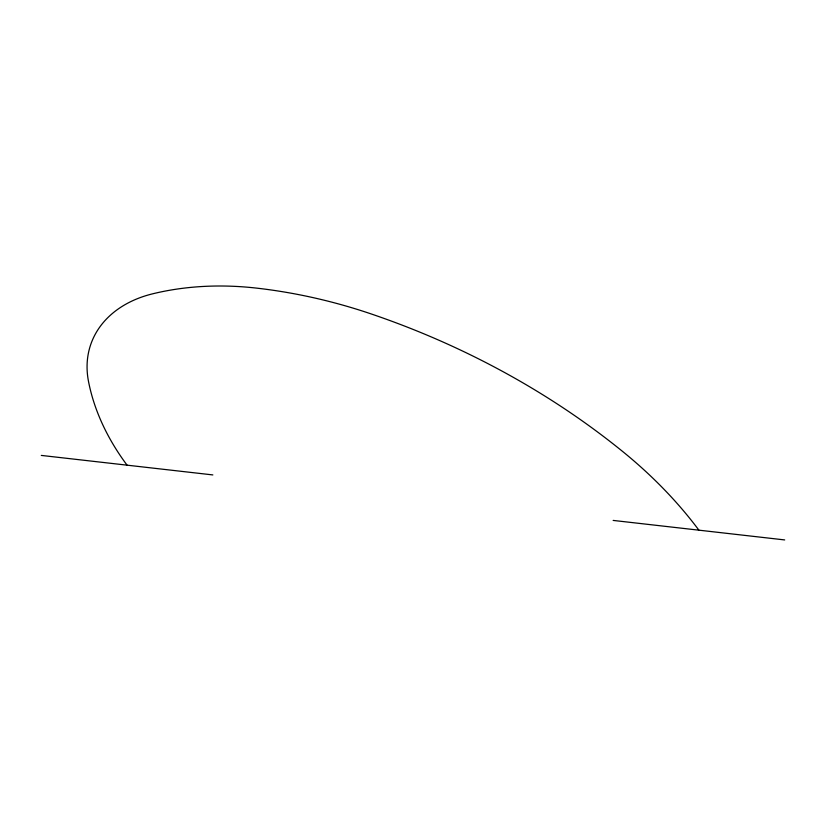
<?xml version="1.0" encoding="UTF-8"?>
<svg xmlns="http://www.w3.org/2000/svg" width="826" height="826" viewBox="0 0 826 826"><rect width="100%" height="100%" fill="white"/><g stroke="black" fill="none" stroke-linecap="round" stroke-linejoin="round"><path stroke-width="1.24" d="M41.3 455.415L212.85 474.919M613.15 520.421L784.7 539.925M698.92 530.178A411.792 301.16 19.7 0 0 622.628 451.471A622.102 454.981 19.7 0 0 371.411 314.014A411.792 301.16 19.7 0 0 256.514 288.109A262.926 192.293 19.7 0 0 152.438 293.87A124.685 91.19 19.7 0 0 88.485 381.344A262.926 192.293 19.7 0 0 127.08 465.172"/></g></svg>
